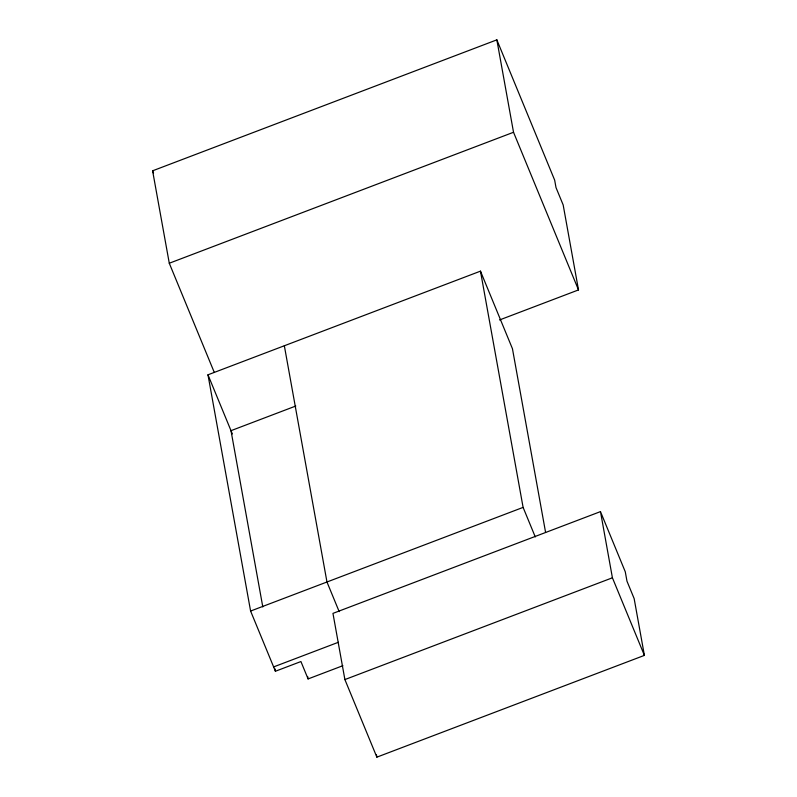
<?xml version="1.0" encoding="UTF-8"?>
<svg xmlns="http://www.w3.org/2000/svg" width="797" height="797" viewBox="0 0 797 797"><rect width="100%" height="100%" fill="white"/><g stroke="black" fill="none" stroke-linecap="round" stroke-linejoin="round"><path stroke-width="1.2" d="M214.303 372.458L169.283 263.239L152.606 170.807L496.85 39.85L554.662 180.122L556.007 187.574L563.17 204.949L578.502 289.919L499.55 319.956M169.283 263.239L513.527 132.272L496.85 39.85M342.879 665.694L308.09 678.934L300.927 661.55L275.413 671.253L250.597 611.05L207.977 374.809L480.471 271.149L512.451 348.727L545.576 532.336M295.797 406.022L231 430.669L262.801 606.935M250.597 611.05L523.101 507.39L480.471 271.149M600.48 511.614L332.957 613.381L344.892 679.572L376.871 757.15L644.394 655.383L634.143 598.577L626.98 581.202L625.286 571.818L600.48 511.614L612.415 577.795L644.394 655.383M273.62 666.91L338.426 642.262M344.892 679.572L612.415 577.795M513.527 132.272L578.502 289.919M523.101 507.39L535.275 536.929M339.183 611.638L326.969 581.999L284.34 345.759M152.606 170.807L153.552 173.108M207.977 374.809L232.345 433.927M376.433 754.729L376.871 757.15M307.652 676.494L308.09 678.934M274.975 668.822L275.413 671.253"/></g></svg>
